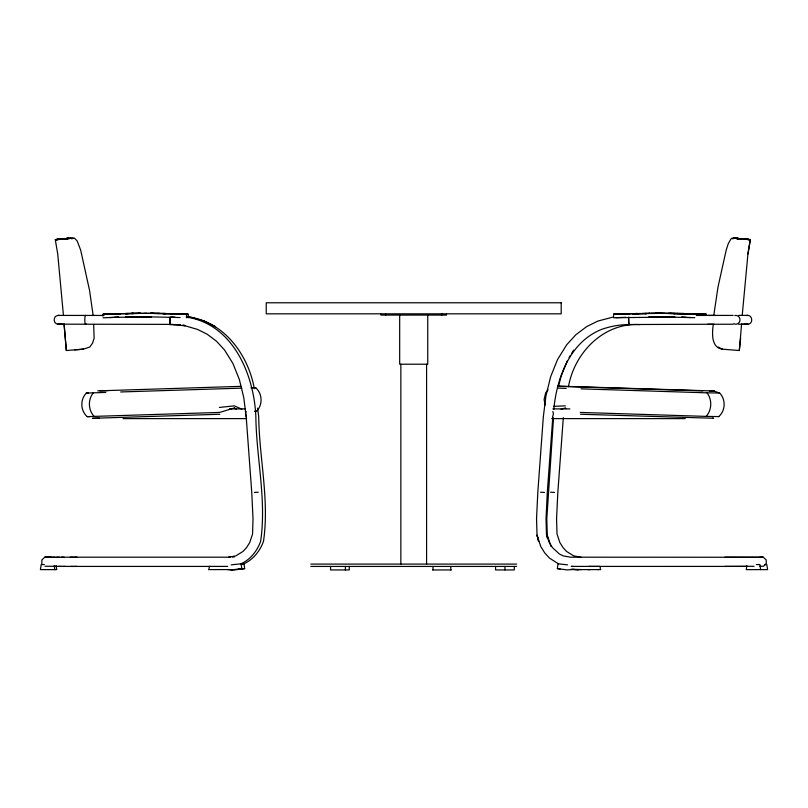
<?xml version="1.0" encoding="UTF-8"?>
<svg xmlns="http://www.w3.org/2000/svg" width="808" height="808" viewBox="0 0 808 808"><rect width="100%" height="100%" fill="white"/><g stroke="black" fill="none" stroke-linecap="round" stroke-linejoin="round"><path stroke-width="1.21" d="M169.963 323.21L170.124 317.13M41.814 563.55L41.905 559.833L44.743 557.268L55.156 557.227M169.963 323.402L169.963 324.604L180.426 324.968L172.872 324.604M169.912 324.604L170.276 317.17M628.664 317.13L628.836 324.533L714.04 324.25M170.114 319.938L170.205 318.332M713.242 324.634C712.09 333.219 711.04 347.824 722.564 349.197L739.31 350.521L741.572 324.21M552.773 417.574L547.279 492.587L546.016 518.877L546.46 533.987L549.288 542.532L552.49 547.632L559.409 554.015L563.237 555.904L570.499 557.187L763.348 557.268L766.186 559.833L766.287 563.55L763.59 566.246L759.985 566.246M563.317 417.595L557.823 492.597L556.56 518.877L557.015 533.977L559.853 542.532L563.055 547.632L566.549 551.43L573.771 555.904L581.013 557.187M553.51 417.989L546.804 518.797L547.289 535.179L551.026 546.592M742.219 315.403L747.935 253.954L750.319 239.653L738.411 238.663L739.603 238.774M713.929 314.383L717.969 287.204L726.16 250.217L728.301 243.561L730.977 238.936L732.311 238.057L743.35 239.168L733.513 238.138M739.31 350.521L740.643 338.148M553.803 409.313C556.783 377.831 569.943 341.996 601.566 329.411C610.444 326.27 619.736 324.564 629.169 324.604C628.432 322.947 628.755 320.271 628.493 318.261M571.62 569.59L567.337 569.943L557.348 568.6L558.005 563.782L567.559 564.863M746.895 565.57L746.259 569.62L767.6 569.62L766.802 564.55L764.479 564.55M747.935 253.954L750.329 239.653L748.279 239.522M208.939 569.6L209.333 566.398L227.704 566.418M568.468 386.689C574.377 352.753 603.647 322.554 639.572 324.604M558.55 386.375L560.893 376.791L567.327 360.752M552.561 417.191L553.43 413.757L552.844 411.464M246.117 411.464L245.491 413.757L246.44 417.191M105.777 392.435L93.344 392.829C87.759 399.506 88.153 410.121 94.162 416.393L219.685 412.423L234.482 407.899L236.36 409.141M569.105 357.479L570.418 355.358M571.741 353.237L573.71 350.056M82.961 349.157L83.507 348.763M580.215 412.423L706.172 416.393C711.939 410.01 712.313 399.596 706.99 392.829L581.033 388.86M93.344 392.829L86.375 393.082C79.982 399.445 80.406 410.737 87.193 416.655L90.082 416.585M255.086 411.373L256.53 411.302C262.913 404.939 262.499 393.647 255.702 387.739L250.924 387.86M548.077 389.749L545.723 392.668L544.117 399.425L545.057 405.131M706.172 416.393L718.777 416.585C725.564 410.666 725.978 399.384 719.605 393.011L713.716 390.981L557.631 386.103M732.735 238.936L733.916 238.057L744.814 239.168L735.997 238.259M60.691 323.675L58.843 324.22M240.612 563.923C250.248 559.873 257.126 551.016 260.631 541.36C266.711 500.192 256.368 458.075 255.853 416.726C254.106 374.659 233.078 324.099 186.547 317.1M242.36 564.479C252.47 560.449 259.883 551.45 263.489 541.36C269.559 500.192 259.216 458.075 258.712 416.726L257.641 408.171M63.438 315.403L57.721 253.954L55.277 239.653L74.296 238.057L77.124 240.855L80.699 250.217L89.587 290.567L92.981 314.373M561.065 409.232L565.529 407.899L565.772 408.636M58.125 315.443C52.873 315.585 52.944 324.149 58.196 324.21M231.209 564.863L241.107 563.782L241.764 568.6L231.401 569.943M746.38 315.534L746.925 315.433M747.743 324.21C753.51 324.119 752.763 314.635 747.036 315.403M241.067 564.146L244.016 563.782L244.662 568.6L234.461 569.943L230.26 569.59M66.327 350.521L64.085 324.21L66.377 350.521L83.345 349.177L89.829 347.016L92.526 343.147L94.122 338.36L93.667 324.634M241.602 569.135L244.662 568.6M59.115 324.2L58.752 324.23M238.532 569.135L241.764 568.6M714.545 391.032L709.363 391.032M613.545 316.938L597.789 321.089L586.648 326.614L575.862 334.744L566.671 344.814L557.48 359.661L550.612 376.831L545.935 395.981L543.34 416.746L537.825 492.082L536.542 518.797L537.037 535.159L540.794 546.592L544.814 553.025L549.44 558.075L558.621 563.923M219.443 407.444L234.35 405.858L241.885 409.181M60.034 239.168L68.933 238.269L59.085 239.249L70.841 238.057L71.952 238.936M73.013 238.138L61.923 239.249M57.934 315.443L58.964 315.403M59.085 239.249L68.074 238.38L58.216 239.33M70.589 238.38L58.691 239.471M613.666 316.039L613.636 314.302L637.401 313.544L625.806 313.837M613.636 317.786L619.766 317.554M66.66 238.582L55.813 239.572M228.512 557.187L235.774 555.904L243.016 551.43L246.521 547.632L249.722 542.532L252.561 533.977L253.025 518.877L251.763 492.597L246.258 417.595L243.753 397.536L239.33 379.457L232.967 363.57L224.614 350.086L216.554 341.279L207.151 334.199L197.536 329.432L186.618 326.22L178.78 325.028M232.421 557.096L234.371 556.924M57.833 239.522L67.69 238.663M57.085 239.572L66.953 238.724M747.208 315.413L747.764 315.413M747.955 324.21L741.502 324.23M65.468 238.845L55.964 239.633L66.337 238.774L55.51 239.612L65.842 238.814M55.328 239.633L65.377 238.774M74.679 349.854L83.345 349.177M581.508 569.59L571.044 569.266M254.358 492.446L258.257 492.234M254.257 387.8L255.702 387.739M87.193 416.655L94.162 416.393M107.232 314.201L102.929 314.302L102.919 316.039M103.06 317.786L118.816 317.221L109.696 317.534M616.181 314.201L613.636 314.302M553.611 406.333L565.398 405.858M110.959 314.039L105.242 314.201L115.958 313.858L109.272 314.039M116.029 313.858L102.919 314.292L116.261 313.858M616.029 314.201L620.312 314.039M105.545 314.201L109.696 314.039M634.997 313.837L632.593 313.928M616.029 317.685L674.943 317.069L648.834 316.877L649.612 316.877M620.079 314.039L629.402 313.736M632.654 313.918L638.522 313.736M620.079 317.534L625.836 317.322M97.758 390.87L240.824 386.345M99.96 390.87L108.141 390.607M120.675 391.961L241.855 388.133M219.837 414.251L92.385 418.312L99.243 418.13M120.018 313.736L114.191 313.858L133.653 313.464L124.907 313.575L133.138 313.464M114.574 313.858L120.503 313.736M759.439 557.358L763.348 557.268L724.877 557.187M114.574 317.352L151.53 316.887L125.412 317.069L138.875 316.887M118.332 313.736L128.452 313.544M86.375 393.082L88.304 393.041M254.601 411.343L256.53 411.302M746.319 324.23L747.127 324.22L745.279 323.675M754.076 566.297L724.877 566.418M125.412 313.575L126.765 313.544M126.603 313.575L128.068 313.544M637.229 313.544L635.765 313.575L649.794 313.393L642.31 313.464M646.35 313.544L644.885 313.575L658.914 313.393L651.43 313.464M126.381 313.544L140.562 313.393L131.967 313.464M46.753 557.268L51.237 557.369L44.743 557.268L51.712 557.237M137.966 313.393L146.703 313.373M655.591 313.373L648.834 313.393L670.741 313.393M664.711 313.373L657.954 313.393L671.226 313.393M696.375 315.453L715.282 315.413M52.57 557.227L59.317 557.217M56.631 557.217L64.095 557.207M61.327 557.207L73.134 557.187M589.719 566.398L571.216 566.418L573.559 566.408M599.708 566.398L589.8 566.408M746.168 566.408L589.012 566.418M138.491 313.393L153.217 313.393L144.481 313.373M92.193 315.413L94.193 315.413M707.636 315.413L733.119 315.413M738.714 315.403L747.269 315.403M58.206 315.413L104.02 315.453M57.732 324.159L173.053 324.392M707.656 324.24L733.048 324.24M58.287 324.23L64.388 324.24M738.643 324.24L747.683 324.23M229.341 408.899L245.087 408.899M552.884 408.899L569.852 408.899M123.058 418.615L246.632 418.615M551.672 418.615L685.305 418.615M70.286 557.187L76.982 557.187M74.134 557.187L230.189 557.187M310.797 564.095L516.625 564.095M44.319 564.55L41.198 564.55L40.4 569.62L56.742 569.62L56.105 565.57M756.369 564.55L759.843 564.55L760.641 569.62M74.336 566.418L210.211 566.418M310.797 566.438L516.625 566.438M208.626 569.6L230.583 569.59M571.579 569.59L598.375 569.6M590.395 569.6L587.739 569.6M600.374 569.6L600.132 566.398M432.543 569.943L451.258 569.943M70.791 566.418L77.093 566.418M62.812 566.408L73.538 566.418M597.567 569.6L600.849 569.6M661.621 313.393L655.349 313.373L662.106 313.393M150.702 313.393L151.53 313.393M58.681 566.388L65.498 566.408M61.287 566.388L44.955 566.236M670.973 313.393L677.76 313.464L670.569 313.393M661.853 313.393L684.305 313.575L677.508 313.464L682.861 313.544M152.015 313.393L159.206 313.464M157.52 313.464L150.318 313.393L166.276 313.575L157.52 313.464L164.781 313.544M150.995 313.393L159.742 313.464M661.449 316.887L694.789 317.685M150.702 316.877L180.164 317.534M163.095 313.544L164.59 313.575M164.398 313.544L172.851 313.736M186.436 317.786L186.577 314.292L183.982 314.201M681.76 313.736L673.559 313.544L697.304 314.302L685.75 313.858M706.99 392.829L719.605 393.011L718.726 392.961M706.323 314.292L682.679 313.544L706.394 314.292L690.658 313.736M681.538 313.736L697.274 314.292M685.75 317.352L681.538 317.221L690.688 317.534M170.68 313.736L175.811 313.837M174.508 317.322L171.165 317.221L175.457 317.362M702.768 390.87L558.732 386.305M580.467 414.251L713.595 418.241L712.606 418.191M557.712 388.113L566.206 388.385M174.427 313.837L181.851 314.039M174.124 313.837L185.911 314.201L180.164 314.039M185.911 314.201L174.356 313.837L188.264 314.292L188.264 317.786M185.668 314.201L188.254 314.302L184.224 314.201M550.581 492.213L554.46 492.425M540.562 492.234L544.461 492.446M717.908 416.534L718.777 416.585M722.564 349.197L719.878 347.945M227.806 569.59L232.27 569.943M739.663 238.724L749.925 239.612L740.017 238.814M745.845 239.249L746.794 239.33L737.785 238.481L748.39 239.471L734.674 238.269L745.845 239.249L736.947 238.38M738.411 238.663L747.501 239.471M738.522 238.582L747.642 239.4M737.643 238.582L746.612 239.4L736.755 238.481L745.622 239.33M746.794 239.33L735.765 238.38L744.521 239.249M572.377 569.266L578.296 569.943M188.264 316.928C224.169 321.523 248.359 355.015 254.348 388.769M185.012 325.533L182.749 325.2L185.062 325.543M59.045 315.433L59.59 315.534M188.314 316.938L191.718 317.443M557.348 568.6L560.186 569.135M191.658 317.433L204.091 321.089L215.251 326.614L204.091 321.089M718.261 347.016L718.989 347.571M54.166 565.57L54.803 569.62M234.482 407.899L234.583 408.636M170.124 324.129L170.094 320.493M514.292 566.438L514.292 569.943L495.577 569.943L495.577 566.438M504.939 566.438L504.939 569.943M450.803 566.438L450.803 569.943M446.46 313.827L446.46 315.09L380.972 315.09L380.972 313.827M441.784 313.827L441.784 315.09M433.007 566.438L433.007 569.943M427.745 315.09L427.745 364.206L399.677 364.206L399.677 315.09M426.584 364.206L426.584 564.095M400.849 364.206L400.849 564.095M385.648 313.827L385.648 315.09M349.268 566.438L349.268 569.943L330.563 569.943L330.563 566.438M345.42 566.438L345.42 569.943M734.795 315.524A4.424 4.192 90 0 1 739.966 320.423A4.424 4.192 90 0 1 733.755 323.675M86.042 323.685A4.454 0.838 90 0 1 84.8 320.423A4.454 0.838 90 0 1 85.83 315.494M625.907 313.837L613.666 314.292L625.907 313.837M638.3 313.736L634.926 313.837L646.531 313.544L638.3 313.736M140.188 313.393L131.452 313.464L140.178 313.393M561.196 302.778L266.236 302.778L266.236 313.827L561.196 313.827L561.196 302.778M673.741 313.544L668.388 313.464L675.185 313.575L673.741 313.544M164.085 313.575L162.711 313.544L176.194 313.837L164.085 313.575M740.441 238.845L750.188 239.633L740.451 238.845M547.612 538.582L546.44 533.977L547.622 538.623M538.603 541.31L537.037 535.159L538.603 541.36"/></g></svg>
